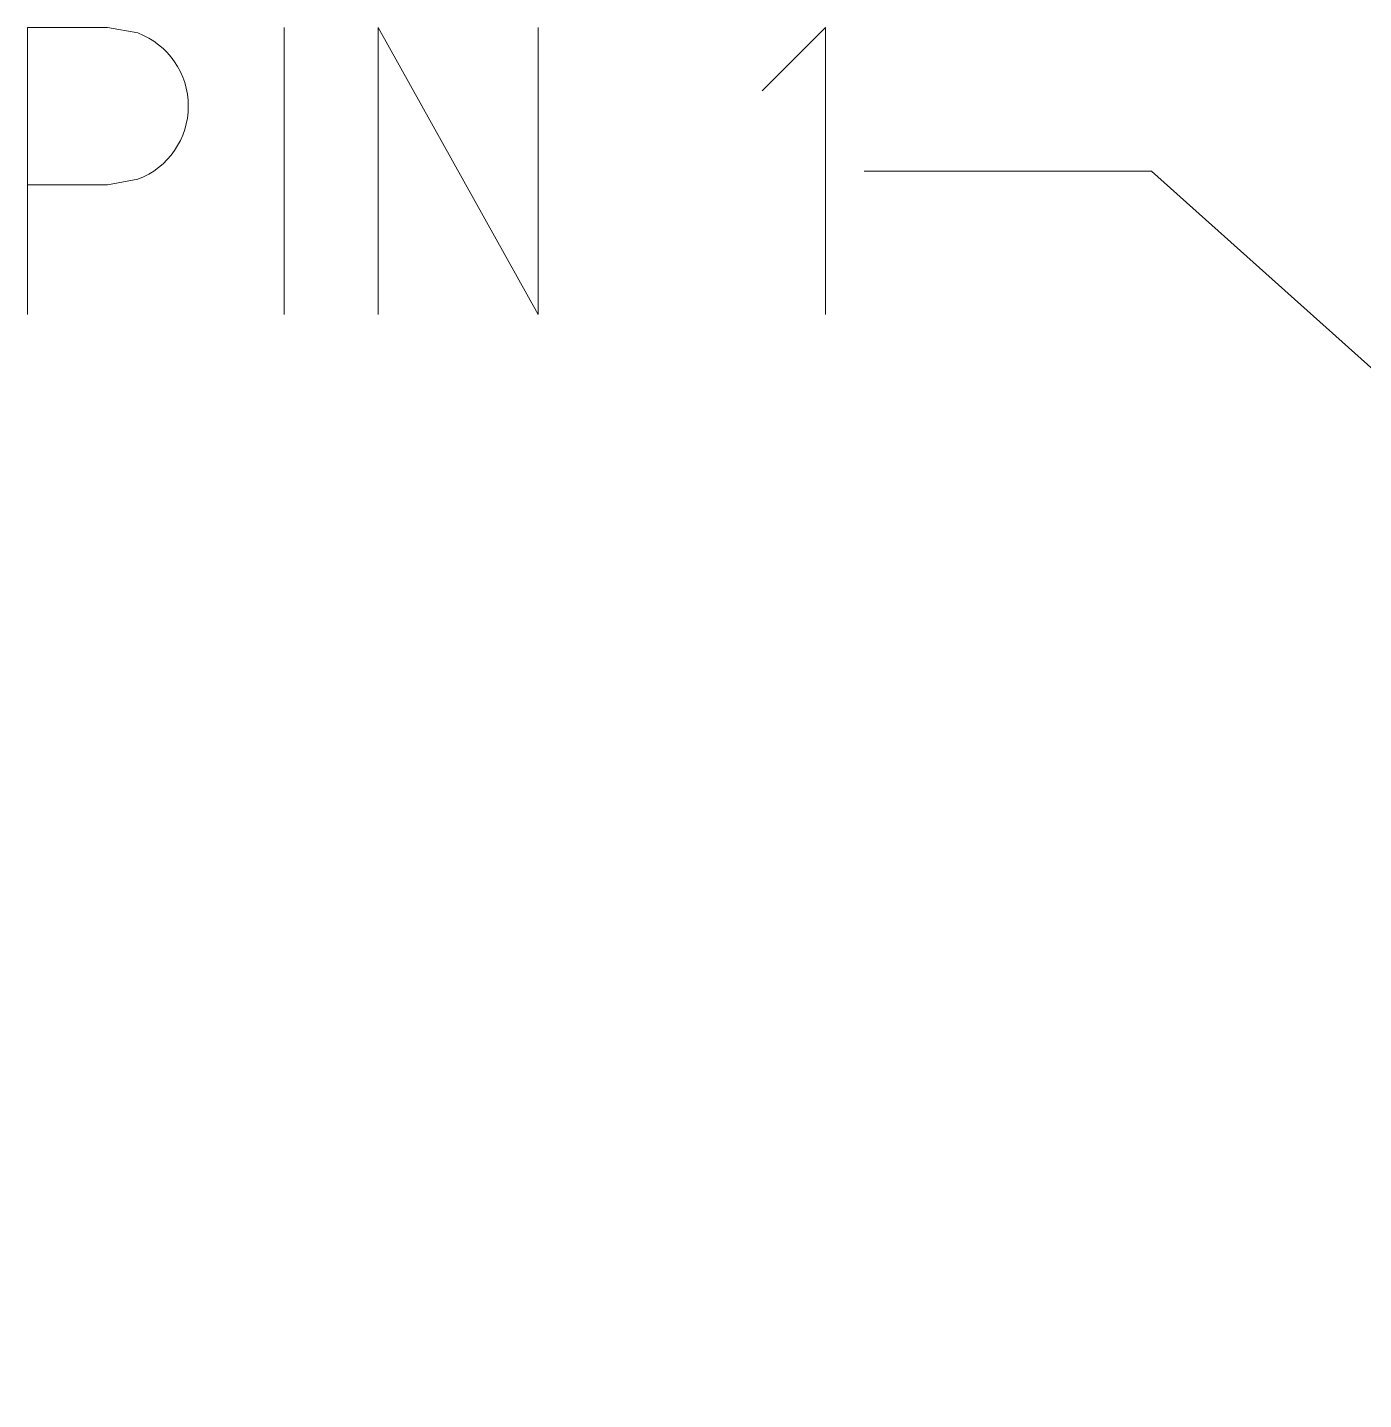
# Model space of a CAD drawing. Header units: inches. Extents: x 0 to 16.2, y 0 to 11.4.
# Drawn here: x 1.7783 to 2.1815, y 9.32 to 9.7342 of the extents above; entities that cross this region are included whole.
import ezdxf

# ---------------------------------------------------------------- set-up
doc = ezdxf.new("R2010")
doc.units = ezdxf.units.IN
doc.header["$MEASUREMENT"] = 0
doc.layers.add('Color-7-Line_Weight-20', color=7, linetype='Continuous', lineweight=20)

msp = doc.modelspace()

# ---------------------------------------------------------------- linework, layer by layer
at = {"layer": 'Color-7-Line_Weight-20', "linetype": 'Continuous'}
msp.add_line((1.855833318498399, 9.64749993218316), (1.855833318498399, 9.734166463216146), dxfattribs=at)
for points in [[(1.778333293067084, 9.64749993218316), (1.778333293067084, 9.734166463216146), (1.802500036027696, 9.734166463216146), (1.811666753556993, 9.73249986436632)], [(1.884166770511203, 9.64749993218316), (1.884166770511203, 9.734166463216146), (1.932500044504801, 9.64749993218316), (1.932500044504801, 9.734166463216146)], [(2.000000052981906, 9.71499972873264), (2.019166575537787, 9.734166463216146), (2.019166575537787, 9.64749993218316)], [(1.778333293067084, 9.686666700575087), (1.802500036027696, 9.686666700575087), (1.811666753556993, 9.688333299424913)], [(2.03083340326945, 9.690833197699654), (2.117499934302436, 9.690833197699654), (2.531666702694363, 9.319999694824219)]]:
    msp.add_lwpolyline(points, dxfattribs=at)
msp.add_arc((1.803245904518923, 9.710416581894659), 0.02363434097566736, 290.8729666968816, 69.12703330477315, dxfattribs=at)

doc.saveas('drawing.dxf')
